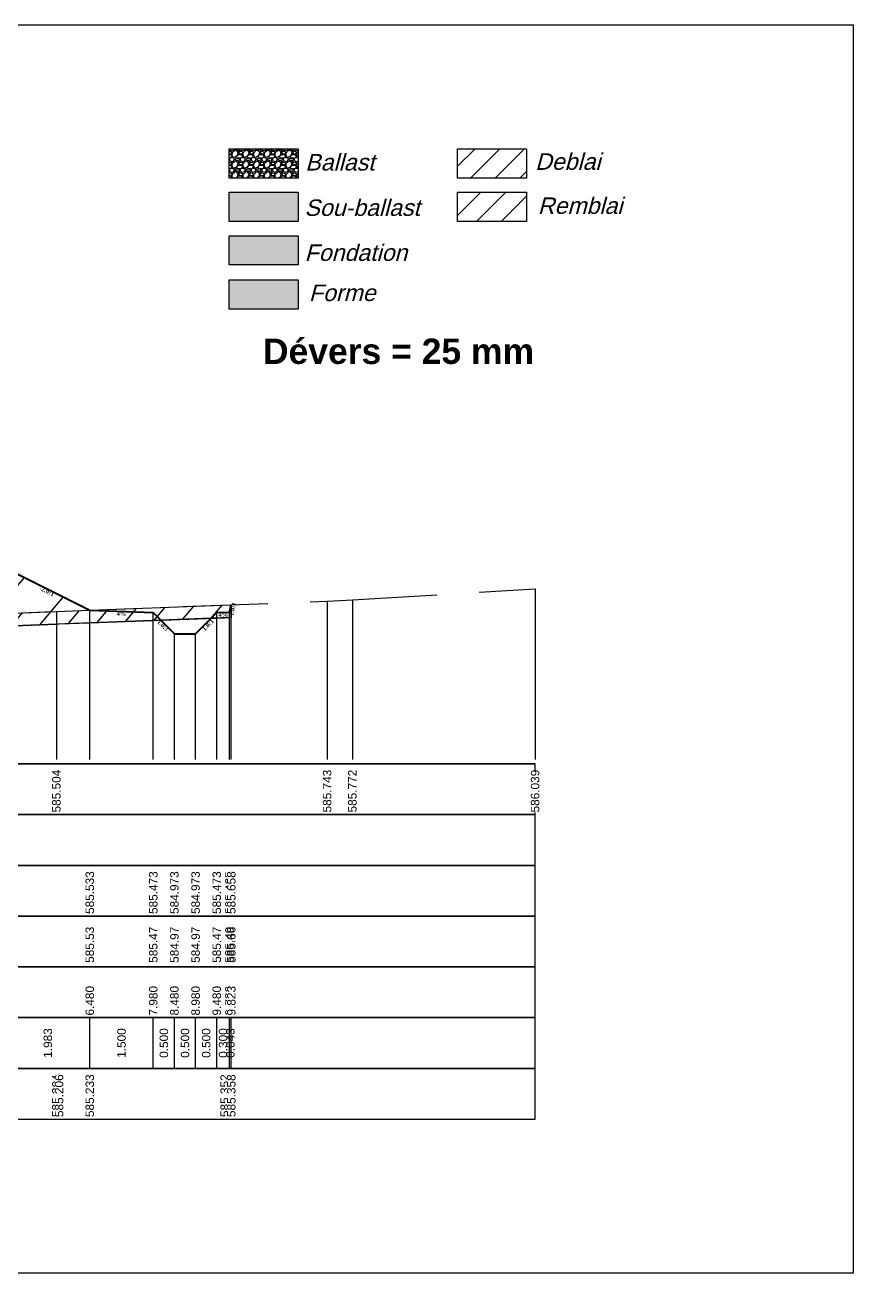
# Model space of a CAD drawing. Header units: millimetres. Extents: x 2762 to 3076, y 916 to 3305.
# Drawn here: x 2903.33 to 2922.89, y 1928.65 to 1958.15 of the extents above; entities that cross this region are included whole.
import ezdxf

# ---------------------------------------------------------------- set-up
doc = ezdxf.new("R2010")
doc.units = ezdxf.units.MM
doc.header["$LTSCALE"] = 2
doc.linetypes.add('CACHE', pattern=[9.525, 6.35, -3.175])
doc.linetypes.add('DASHED', pattern=[0.75, 0.5, -0.25])
for name, color, linetype in [('C-ANNO-TABL-TEXT', 150, 'Continuous'), ('C-ROAD-CORR', 5, 'Continuous'), ('C-ROAD-SCTN', 7, 'Continuous')]:
    doc.layers.add(name, color=color, linetype=linetype)
doc.styles.add('ARIAL', font='arial.ttf')
doc.styles.add('C3D_Etiquette', font='romans.shx')
doc.styles.add('C3D_Profil_Travers', font='romans.shx')
doc.styles.get("Standard").update_dxf_attribs({"font": 'arial.ttf'})

msp = doc.modelspace()

# ---------------------------------------------------------------- hatches: boundary and pattern name
h = msp.add_hatch(color=11)
h.dxf.hatch_style = 1
h.paths.add_polyline_path([(2909.781, 1954.193), (2908.155, 1954.193), (2908.155, 1953.501), (2909.781, 1953.501)])
h = msp.add_hatch(color=30)
h.dxf.hatch_style = 1
h.paths.add_polyline_path([(2909.781, 1953.166), (2908.155, 1953.166), (2908.155, 1952.474), (2909.781, 1952.474)])
h = msp.add_hatch(color=83)
h.dxf.hatch_style = 1
h.paths.add_polyline_path([(2909.781, 1952.12), (2908.155, 1952.12), (2908.155, 1951.428), (2909.781, 1951.428)])
at = {"linetype": 'Continuous', "lineweight": -3}
h = msp.add_hatch(dxfattribs=at)
h.set_pattern_fill('_U', color=3, angle=50, style=0, pattern_type=0)
h.set_pattern_definition([(50, (2907.7266, 1944.1244), (-0.766044, 0.642788), [])])
h.paths.add_polyline_path([(2907.727, 1944.124), (2907.859, 1944.257), (2908.159, 1944.269), (2908.202, 1944.442), (2908.202, 1944.142)])
h.paths.add_polyline_path([(2888.05, 1943.406), (2888.354, 1943.71), (2889.854, 1943.77), (2892.483, 1945.084), (2900.48, 1945.404), (2902.876, 1945.308), (2904.859, 1944.317), (2906.359, 1944.257), (2906.536, 1944.08), (2904.07, 1943.987), (2901.984, 1943.901), (2900.07, 1943.829), (2898.38, 1943.766), (2898.352, 1943.765), (2896.273, 1943.699)])
h.paths.add_polyline_path([(2886.404, 1943.347), (2886.404, 1943.647), (2886.554, 1943.722), (2886.854, 1943.71), (2887.189, 1943.375)])
h = msp.add_hatch(dxfattribs=at)
h.set_pattern_fill('_U', color=150, scale=0.5, angle=50, style=0, pattern_type=0)
h.set_pattern_definition([(50, (2907.7266, 1944.12437), (-0.383022, 0.321394), [])])
h.paths.add_polyline_path([(2907.727, 1944.124), (2907.859, 1944.257), (2908.159, 1944.269), (2908.202, 1944.442), (2908.202, 1944.142)])
h.paths.add_polyline_path([(2904.859, 1944.317), (2908.202, 1944.442), (2908.159, 1944.269), (2907.859, 1944.257), (2907.727, 1944.124), (2906.536, 1944.08), (2906.359, 1944.257)])
h.paths.add_polyline_path([(2888.05, 1943.406), (2888.354, 1943.71), (2889.854, 1943.77), (2896.273, 1943.999), (2898.352, 1944.065), (2898.38, 1944.066), (2900.07, 1944.129), (2901.984, 1944.201), (2904.07, 1944.287), (2904.859, 1944.317), (2906.359, 1944.257), (2906.536, 1944.08), (2904.07, 1943.987), (2901.984, 1943.901), (2900.07, 1943.829), (2898.38, 1943.766), (2898.352, 1943.765), (2896.273, 1943.699)])
h.paths.add_polyline_path([(2886.9, 1943.665), (2889.854, 1943.77), (2888.354, 1943.71), (2888.05, 1943.406), (2887.189, 1943.375)])
h.paths.add_polyline_path([(2886.404, 1943.347), (2886.404, 1943.647), (2886.9, 1943.665), (2887.189, 1943.375)])
h = msp.add_hatch(dxfattribs=at)
h.set_pattern_fill('_U', color=1, angle=50, style=0, pattern_type=0)
h.set_pattern_definition([(50, (2906.5364, 1944.0798), (-0.766044, 0.64279), [])])
h.paths.add_polyline_path([(2906.536, 1944.08), (2907.727, 1944.124), (2907.359, 1943.757), (2906.859, 1943.757)])
h.paths.add_polyline_path([(2887.189, 1943.375), (2888.05, 1943.406), (2887.854, 1943.21), (2887.354, 1943.21)])

# ---------------------------------------------------------------- linework, layer by layer
for p, q in [((2908.155, 1955.221), (2909.781, 1955.221)), ((2908.155, 1954.529), (2908.155, 1955.221)), ((2909.781, 1955.221), (2909.781, 1954.529)), ((2913.548, 1955.221), (2915.174, 1955.221)), ((2913.548, 1954.529), (2913.548, 1955.221)), ((2915.174, 1955.221), (2915.174, 1954.529)), ((2909.781, 1954.529), (2908.155, 1954.529)), ((2915.174, 1954.529), (2913.548, 1954.529)), ((2908.155, 1954.193), (2909.781, 1954.193)), ((2908.155, 1953.501), (2908.155, 1954.193)), ((2909.781, 1954.193), (2909.781, 1953.501)), ((2913.548, 1954.193), (2915.174, 1954.193)), ((2913.548, 1953.501), (2913.548, 1954.193)), ((2915.174, 1954.193), (2915.174, 1953.501)), ((2909.781, 1953.501), (2908.155, 1953.501)), ((2915.174, 1953.501), (2913.548, 1953.501)), ((2908.155, 1953.166), (2909.781, 1953.166)), ((2908.155, 1952.474), (2908.155, 1953.166)), ((2909.781, 1953.166), (2909.781, 1952.474)), ((2909.781, 1952.474), (2908.155, 1952.474)), ((2908.155, 1952.12), (2909.781, 1952.12)), ((2908.155, 1951.428), (2908.155, 1952.12)), ((2909.781, 1952.12), (2909.781, 1951.428)), ((2909.781, 1951.428), (2908.155, 1951.428))]:
    msp.add_line(p, q)
at = {"linetype": 'Continuous'}
for p, q in [((2908.158, 1955.174), (2908.155, 1955.175)), ((2908.155, 1955.172), (2908.158, 1955.174)), ((2908.195, 1955.146), (2908.155, 1955.152)), ((2908.155, 1955.106), (2908.205, 1955.1)), ((2908.155, 1955.086), (2908.181, 1955.086)), ((2908.207, 1955.021), (2908.155, 1954.994)), ((2908.159, 1954.971), (2908.174, 1954.936)), ((2908.16, 1954.971), (2908.176, 1955.007)), ((2908.161, 1955.221), (2908.174, 1955.19)), ((2908.173, 1955.19), (2908.216, 1955.177)), ((2908.176, 1955.007), (2908.217, 1955.02)), ((2908.18, 1955.088), (2908.214, 1955.065)), ((2908.218, 1955.13), (2908.197, 1955.148)), ((2908.204, 1955.091), (2908.217, 1955.113)), ((2908.214, 1955.063), (2908.204, 1955.027)), ((2908.216, 1955.177), (2908.26, 1955.19)), ((2908.216, 1955.018), (2908.257, 1955.003)), ((2908.219, 1955.131), (2908.217, 1955.078)), ((2908.217, 1955.113), (2908.217, 1955.129)), ((2908.217, 1955.078), (2908.237, 1955.03)), ((2908.284, 1955.177), (2908.225, 1955.124)), ((2908.237, 1955.027), (2908.29, 1955.025)), ((2908.256, 1955.005), (2908.271, 1954.972)), ((2908.26, 1955.19), (2908.271, 1955.221)), ((2908.26, 1954.936), (2908.273, 1954.971)), ((2908.337, 1955.177), (2908.276, 1955.182)), ((2908.317, 1954.941), (2908.289, 1954.971)), ((2908.29, 1955.027), (2908.346, 1955.071)), ((2908.29, 1954.971), (2908.298, 1954.992)), ((2908.317, 1955.195), (2908.293, 1955.221)), ((2908.346, 1954.991), (2908.298, 1954.986)), ((2908.36, 1955.201), (2908.302, 1955.196)), ((2908.324, 1955.035), (2908.369, 1955.085)), ((2908.343, 1955.005), (2908.325, 1955.036)), ((2908.364, 1955.133), (2908.336, 1955.178)), ((2908.405, 1955.001), (2908.341, 1955.006)), ((2908.346, 1955.07), (2908.366, 1955.134)), ((2908.397, 1954.984), (2908.346, 1954.997)), ((2908.363, 1955.177), (2908.373, 1955.152)), ((2908.382, 1955.185), (2908.364, 1955.178)), ((2908.369, 1955.086), (2908.435, 1955.086)), ((2908.374, 1955.151), (2908.412, 1955.174)), ((2908.399, 1955.154), (2908.374, 1955.129)), ((2908.374, 1955.129), (2908.394, 1955.098)), ((2908.394, 1955.221), (2908.376, 1955.2)), ((2908.399, 1954.972), (2908.376, 1954.946)), ((2908.412, 1955.174), (2908.381, 1955.185)), ((2908.395, 1955.108), (2908.459, 1955.1)), ((2908.399, 1954.971), (2908.397, 1954.984)), ((2908.449, 1955.146), (2908.399, 1955.153)), ((2908.461, 1955.021), (2908.408, 1954.993)), ((2908.413, 1954.971), (2908.428, 1954.936)), ((2908.414, 1954.971), (2908.43, 1955.007)), ((2908.415, 1955.221), (2908.428, 1955.19)), ((2908.427, 1955.19), (2908.47, 1955.177)), ((2908.43, 1955.007), (2908.471, 1955.02)), ((2908.434, 1955.088), (2908.468, 1955.065)), ((2908.472, 1955.13), (2908.451, 1955.148)), ((2908.458, 1955.091), (2908.471, 1955.113)), ((2908.468, 1955.063), (2908.458, 1955.027)), ((2908.47, 1955.177), (2908.514, 1955.19)), ((2908.47, 1955.018), (2908.511, 1955.003)), ((2908.473, 1955.131), (2908.471, 1955.078)), ((2908.471, 1955.113), (2908.471, 1955.129)), ((2908.471, 1955.078), (2908.491, 1955.03)), ((2908.538, 1955.177), (2908.479, 1955.124)), ((2908.491, 1955.027), (2908.544, 1955.025)), ((2908.51, 1955.005), (2908.525, 1954.972)), ((2908.514, 1955.19), (2908.525, 1955.221)), ((2908.514, 1954.936), (2908.527, 1954.971)), ((2908.591, 1955.177), (2908.53, 1955.182)), ((2908.571, 1954.941), (2908.543, 1954.971)), ((2908.544, 1955.027), (2908.6, 1955.071)), ((2908.544, 1954.971), (2908.552, 1954.992)), ((2908.571, 1955.195), (2908.547, 1955.221)), ((2908.6, 1954.991), (2908.552, 1954.986)), ((2908.614, 1955.201), (2908.556, 1955.196)), ((2908.578, 1955.035), (2908.623, 1955.085)), ((2908.597, 1955.005), (2908.579, 1955.036)), ((2908.618, 1955.133), (2908.59, 1955.178)), ((2908.659, 1955.001), (2908.595, 1955.006)), ((2908.6, 1955.07), (2908.62, 1955.134)), ((2908.651, 1954.984), (2908.6, 1954.997)), ((2908.617, 1955.177), (2908.627, 1955.152)), ((2908.636, 1955.185), (2908.618, 1955.178)), ((2908.623, 1955.086), (2908.689, 1955.086)), ((2908.628, 1955.151), (2908.666, 1955.174)), ((2908.653, 1955.154), (2908.628, 1955.129)), ((2908.628, 1955.129), (2908.648, 1955.098)), ((2908.648, 1955.221), (2908.63, 1955.2)), ((2908.653, 1954.972), (2908.63, 1954.946)), ((2908.666, 1955.174), (2908.635, 1955.185)), ((2908.649, 1955.108), (2908.713, 1955.1)), ((2908.653, 1954.971), (2908.651, 1954.984)), ((2908.703, 1955.146), (2908.653, 1955.153)), ((2908.715, 1955.021), (2908.662, 1954.993)), ((2908.667, 1954.971), (2908.682, 1954.936)), ((2908.668, 1954.971), (2908.684, 1955.007)), ((2908.669, 1955.221), (2908.682, 1955.19)), ((2908.681, 1955.19), (2908.724, 1955.177)), ((2908.684, 1955.007), (2908.725, 1955.02)), ((2908.688, 1955.088), (2908.722, 1955.065)), ((2908.726, 1955.13), (2908.705, 1955.148)), ((2908.712, 1955.091), (2908.725, 1955.113)), ((2908.722, 1955.063), (2908.712, 1955.027)), ((2908.724, 1955.177), (2908.768, 1955.19)), ((2908.724, 1955.018), (2908.765, 1955.003)), ((2908.727, 1955.131), (2908.725, 1955.078)), ((2908.725, 1955.113), (2908.725, 1955.129)), ((2908.725, 1955.078), (2908.745, 1955.03)), ((2908.792, 1955.177), (2908.733, 1955.124)), ((2908.745, 1955.027), (2908.798, 1955.025)), ((2908.764, 1955.005), (2908.779, 1954.972)), ((2908.768, 1955.19), (2908.779, 1955.221)), ((2908.768, 1954.936), (2908.781, 1954.971)), ((2908.845, 1955.177), (2908.784, 1955.182)), ((2908.825, 1954.941), (2908.797, 1954.971)), ((2908.798, 1955.027), (2908.854, 1955.071)), ((2908.798, 1954.971), (2908.806, 1954.992)), ((2908.825, 1955.195), (2908.801, 1955.221)), ((2908.854, 1954.991), (2908.806, 1954.986)), ((2908.868, 1955.201), (2908.81, 1955.196)), ((2908.832, 1955.035), (2908.877, 1955.085)), ((2908.851, 1955.005), (2908.833, 1955.036)), ((2908.872, 1955.133), (2908.844, 1955.178)), ((2908.913, 1955.001), (2908.849, 1955.006)), ((2908.854, 1955.07), (2908.874, 1955.134)), ((2908.905, 1954.984), (2908.854, 1954.997)), ((2908.871, 1955.177), (2908.881, 1955.152)), ((2908.89, 1955.185), (2908.872, 1955.178)), ((2908.877, 1955.086), (2908.943, 1955.086)), ((2908.882, 1955.151), (2908.92, 1955.174)), ((2908.907, 1955.154), (2908.882, 1955.129)), ((2908.882, 1955.129), (2908.902, 1955.098)), ((2908.902, 1955.221), (2908.884, 1955.2)), ((2908.907, 1954.972), (2908.884, 1954.946)), ((2908.92, 1955.174), (2908.889, 1955.185)), ((2908.903, 1955.108), (2908.967, 1955.1)), ((2908.907, 1954.971), (2908.905, 1954.984)), ((2908.957, 1955.146), (2908.907, 1955.153)), ((2908.969, 1955.021), (2908.916, 1954.993)), ((2908.921, 1954.971), (2908.936, 1954.936)), ((2908.922, 1954.971), (2908.938, 1955.007)), ((2908.923, 1955.221), (2908.936, 1955.19)), ((2908.935, 1955.19), (2908.978, 1955.177)), ((2908.938, 1955.007), (2908.979, 1955.02)), ((2908.942, 1955.088), (2908.976, 1955.065)), ((2908.98, 1955.13), (2908.959, 1955.148)), ((2908.966, 1955.091), (2908.979, 1955.113)), ((2908.976, 1955.063), (2908.966, 1955.027)), ((2908.978, 1955.177), (2909.022, 1955.19)), ((2908.978, 1955.018), (2909.019, 1955.003)), ((2908.981, 1955.131), (2908.979, 1955.078)), ((2908.979, 1955.113), (2908.979, 1955.129)), ((2908.979, 1955.078), (2908.999, 1955.03)), ((2909.046, 1955.177), (2908.987, 1955.124)), ((2908.999, 1955.027), (2909.052, 1955.025)), ((2909.018, 1955.005), (2909.033, 1954.972)), ((2909.022, 1955.19), (2909.033, 1955.221)), ((2909.022, 1954.936), (2909.035, 1954.971)), ((2909.099, 1955.177), (2909.038, 1955.182)), ((2909.079, 1954.941), (2909.051, 1954.971)), ((2909.052, 1955.027), (2909.108, 1955.071)), ((2909.052, 1954.971), (2909.06, 1954.992)), ((2909.079, 1955.195), (2909.055, 1955.221)), ((2909.108, 1954.991), (2909.06, 1954.986)), ((2909.122, 1955.201), (2909.064, 1955.196)), ((2909.086, 1955.035), (2909.131, 1955.085)), ((2909.105, 1955.005), (2909.087, 1955.036)), ((2909.126, 1955.133), (2909.098, 1955.178)), ((2909.167, 1955.001), (2909.103, 1955.006)), ((2909.108, 1955.07), (2909.128, 1955.134)), ((2909.159, 1954.984), (2909.108, 1954.997)), ((2909.125, 1955.177), (2909.135, 1955.152)), ((2909.144, 1955.185), (2909.126, 1955.178)), ((2909.131, 1955.086), (2909.197, 1955.086)), ((2909.136, 1955.151), (2909.174, 1955.174)), ((2909.161, 1955.154), (2909.136, 1955.129)), ((2909.136, 1955.129), (2909.156, 1955.098)), ((2909.156, 1955.221), (2909.138, 1955.2)), ((2909.161, 1954.972), (2909.138, 1954.946)), ((2909.174, 1955.174), (2909.143, 1955.185)), ((2909.157, 1955.108), (2909.221, 1955.1)), ((2909.161, 1954.971), (2909.159, 1954.984)), ((2909.211, 1955.146), (2909.161, 1955.153)), ((2909.223, 1955.021), (2909.17, 1954.993)), ((2909.175, 1954.971), (2909.19, 1954.936)), ((2909.176, 1954.971), (2909.192, 1955.007)), ((2909.177, 1955.221), (2909.19, 1955.19)), ((2909.189, 1955.19), (2909.232, 1955.177)), ((2909.192, 1955.007), (2909.233, 1955.02)), ((2909.196, 1955.088), (2909.23, 1955.065)), ((2909.234, 1955.13), (2909.213, 1955.148)), ((2909.22, 1955.091), (2909.233, 1955.113)), ((2909.23, 1955.063), (2909.22, 1955.027)), ((2909.232, 1955.177), (2909.276, 1955.19)), ((2909.232, 1955.018), (2909.273, 1955.003)), ((2909.235, 1955.131), (2909.233, 1955.078)), ((2909.233, 1955.113), (2909.233, 1955.129)), ((2909.233, 1955.078), (2909.253, 1955.03)), ((2909.3, 1955.177), (2909.241, 1955.124)), ((2909.253, 1955.027), (2909.306, 1955.025)), ((2909.272, 1955.005), (2909.287, 1954.972)), ((2909.276, 1955.19), (2909.287, 1955.221)), ((2909.276, 1954.936), (2909.289, 1954.971)), ((2909.353, 1955.177), (2909.292, 1955.182)), ((2909.333, 1954.941), (2909.305, 1954.971)), ((2909.306, 1955.027), (2909.362, 1955.071)), ((2909.306, 1954.971), (2909.314, 1954.992)), ((2909.333, 1955.195), (2909.309, 1955.221)), ((2909.362, 1954.991), (2909.314, 1954.986)), ((2909.376, 1955.201), (2909.318, 1955.196)), ((2909.34, 1955.035), (2909.385, 1955.085)), ((2909.359, 1955.005), (2909.341, 1955.036)), ((2909.38, 1955.133), (2909.352, 1955.178)), ((2909.421, 1955.001), (2909.357, 1955.006)), ((2909.362, 1955.07), (2909.382, 1955.134)), ((2909.413, 1954.984), (2909.362, 1954.997)), ((2909.379, 1955.177), (2909.389, 1955.152)), ((2909.398, 1955.185), (2909.38, 1955.178)), ((2909.385, 1955.086), (2909.451, 1955.086)), ((2909.39, 1955.151), (2909.428, 1955.174)), ((2909.415, 1955.154), (2909.39, 1955.129)), ((2909.39, 1955.129), (2909.41, 1955.098)), ((2909.41, 1955.221), (2909.392, 1955.2)), ((2909.415, 1954.972), (2909.392, 1954.946)), ((2909.428, 1955.174), (2909.397, 1955.185)), ((2909.411, 1955.108), (2909.475, 1955.1)), ((2909.415, 1954.971), (2909.413, 1954.984)), ((2909.465, 1955.146), (2909.415, 1955.153)), ((2909.477, 1955.021), (2909.424, 1954.993)), ((2909.429, 1954.971), (2909.444, 1954.936)), ((2909.43, 1954.971), (2909.446, 1955.007)), ((2909.431, 1955.221), (2909.444, 1955.19)), ((2909.443, 1955.19), (2909.486, 1955.177)), ((2909.446, 1955.007), (2909.487, 1955.02)), ((2909.45, 1955.088), (2909.484, 1955.065)), ((2909.488, 1955.13), (2909.467, 1955.148)), ((2909.474, 1955.091), (2909.487, 1955.113)), ((2909.484, 1955.063), (2909.474, 1955.027)), ((2909.486, 1955.177), (2909.53, 1955.19)), ((2909.486, 1955.018), (2909.527, 1955.003)), ((2909.489, 1955.131), (2909.487, 1955.078)), ((2909.487, 1955.113), (2909.487, 1955.129)), ((2909.487, 1955.078), (2909.507, 1955.03)), ((2909.554, 1955.177), (2909.495, 1955.124)), ((2909.507, 1955.027), (2909.56, 1955.025)), ((2909.526, 1955.005), (2909.541, 1954.972)), ((2909.53, 1955.19), (2909.541, 1955.221)), ((2909.53, 1954.936), (2909.543, 1954.971)), ((2909.607, 1955.177), (2909.546, 1955.182)), ((2909.587, 1954.941), (2909.559, 1954.971)), ((2909.56, 1955.027), (2909.616, 1955.071)), ((2909.56, 1954.971), (2909.568, 1954.992)), ((2909.587, 1955.195), (2909.563, 1955.221)), ((2909.616, 1954.991), (2909.568, 1954.986)), ((2909.63, 1955.201), (2909.572, 1955.196)), ((2909.594, 1955.035), (2909.639, 1955.085)), ((2909.613, 1955.005), (2909.595, 1955.036)), ((2909.634, 1955.133), (2909.606, 1955.178)), ((2909.675, 1955.001), (2909.611, 1955.006)), ((2909.616, 1955.07), (2909.636, 1955.134)), ((2909.667, 1954.984), (2909.616, 1954.997)), ((2909.633, 1955.177), (2909.643, 1955.152)), ((2909.652, 1955.185), (2909.634, 1955.178)), ((2909.639, 1955.086), (2909.705, 1955.086)), ((2909.644, 1955.151), (2909.682, 1955.174)), ((2909.669, 1955.154), (2909.644, 1955.129)), ((2909.644, 1955.129), (2909.664, 1955.098)), ((2909.664, 1955.221), (2909.646, 1955.2)), ((2909.669, 1954.972), (2909.646, 1954.946)), ((2909.682, 1955.174), (2909.651, 1955.185)), ((2909.665, 1955.108), (2909.729, 1955.1)), ((2909.669, 1954.971), (2909.667, 1954.984)), ((2909.719, 1955.146), (2909.669, 1955.153)), ((2909.731, 1955.021), (2909.678, 1954.993)), ((2909.683, 1954.971), (2909.698, 1954.936)), ((2909.684, 1954.971), (2909.7, 1955.007)), ((2909.685, 1955.221), (2909.698, 1955.19)), ((2909.697, 1955.19), (2909.74, 1955.177)), ((2909.7, 1955.007), (2909.741, 1955.02)), ((2909.704, 1955.088), (2909.738, 1955.065)), ((2909.742, 1955.13), (2909.721, 1955.148)), ((2909.728, 1955.091), (2909.741, 1955.113)), ((2909.738, 1955.063), (2909.728, 1955.027)), ((2909.74, 1955.177), (2909.781, 1955.189)), ((2909.74, 1955.018), (2909.781, 1955.003)), ((2909.743, 1955.131), (2909.741, 1955.078)), ((2909.741, 1955.113), (2909.741, 1955.129)), ((2909.741, 1955.078), (2909.761, 1955.03)), ((2909.781, 1955.153), (2909.749, 1955.124)), ((2909.761, 1955.027), (2909.781, 1955.026)), ((2909.78, 1955.005), (2909.781, 1955.002)), ((2908.158, 1954.92), (2908.155, 1954.921)), ((2908.155, 1954.918), (2908.158, 1954.92)), ((2908.195, 1954.892), (2908.155, 1954.898)), ((2908.155, 1954.852), (2908.205, 1954.846)), ((2908.155, 1954.832), (2908.181, 1954.832)), ((2908.207, 1954.767), (2908.155, 1954.74)), ((2908.159, 1954.717), (2908.174, 1954.682)), ((2908.16, 1954.717), (2908.176, 1954.753)), ((2908.173, 1954.936), (2908.216, 1954.923)), ((2908.173, 1954.682), (2908.216, 1954.669)), ((2908.176, 1954.753), (2908.217, 1954.766)), ((2908.18, 1954.834), (2908.214, 1954.811)), ((2908.218, 1954.876), (2908.197, 1954.894)), ((2908.204, 1954.837), (2908.217, 1954.859)), ((2908.214, 1954.809), (2908.204, 1954.773)), ((2908.216, 1954.923), (2908.26, 1954.936)), ((2908.216, 1954.764), (2908.257, 1954.749)), ((2908.216, 1954.669), (2908.26, 1954.682)), ((2908.219, 1954.877), (2908.217, 1954.824)), ((2908.217, 1954.859), (2908.217, 1954.875)), ((2908.217, 1954.824), (2908.237, 1954.776)), ((2908.284, 1954.923), (2908.225, 1954.87)), ((2908.237, 1954.773), (2908.29, 1954.771)), ((2908.256, 1954.751), (2908.271, 1954.718)), ((2908.26, 1954.682), (2908.273, 1954.717)), ((2908.337, 1954.923), (2908.276, 1954.928)), ((2908.337, 1954.669), (2908.276, 1954.674)), ((2908.317, 1954.687), (2908.289, 1954.717)), ((2908.29, 1954.773), (2908.346, 1954.817)), ((2908.29, 1954.717), (2908.298, 1954.738)), ((2908.346, 1954.737), (2908.298, 1954.732)), ((2908.36, 1954.947), (2908.302, 1954.942)), ((2908.36, 1954.693), (2908.302, 1954.688)), ((2908.324, 1954.781), (2908.369, 1954.831)), ((2908.343, 1954.751), (2908.325, 1954.782)), ((2908.364, 1954.879), (2908.336, 1954.924)), ((2908.364, 1954.625), (2908.336, 1954.67)), ((2908.405, 1954.747), (2908.341, 1954.752)), ((2908.346, 1954.816), (2908.366, 1954.88)), ((2908.397, 1954.73), (2908.346, 1954.743)), ((2908.363, 1954.923), (2908.373, 1954.898)), ((2908.382, 1954.931), (2908.364, 1954.924)), ((2908.382, 1954.677), (2908.364, 1954.67)), ((2908.369, 1954.832), (2908.435, 1954.832)), ((2908.374, 1954.897), (2908.412, 1954.92)), ((2908.399, 1954.9), (2908.374, 1954.875)), ((2908.374, 1954.875), (2908.394, 1954.844)), ((2908.399, 1954.718), (2908.376, 1954.692)), ((2908.412, 1954.92), (2908.381, 1954.931)), ((2908.412, 1954.666), (2908.381, 1954.677)), ((2908.395, 1954.854), (2908.459, 1954.846)), ((2908.399, 1954.717), (2908.397, 1954.73)), ((2908.449, 1954.892), (2908.399, 1954.899)), ((2908.461, 1954.767), (2908.408, 1954.739)), ((2908.413, 1954.717), (2908.428, 1954.682)), ((2908.414, 1954.717), (2908.43, 1954.753)), ((2908.427, 1954.936), (2908.47, 1954.923)), ((2908.427, 1954.682), (2908.47, 1954.669)), ((2908.43, 1954.753), (2908.471, 1954.766)), ((2908.434, 1954.834), (2908.468, 1954.811)), ((2908.472, 1954.876), (2908.451, 1954.894)), ((2908.458, 1954.837), (2908.471, 1954.859)), ((2908.468, 1954.809), (2908.458, 1954.773)), ((2908.47, 1954.923), (2908.514, 1954.936)), ((2908.47, 1954.764), (2908.511, 1954.749)), ((2908.47, 1954.669), (2908.514, 1954.682)), ((2908.473, 1954.877), (2908.471, 1954.824)), ((2908.471, 1954.859), (2908.471, 1954.875)), ((2908.471, 1954.824), (2908.491, 1954.776)), ((2908.538, 1954.923), (2908.479, 1954.87)), ((2908.491, 1954.773), (2908.544, 1954.771)), ((2908.51, 1954.751), (2908.525, 1954.718)), ((2908.514, 1954.682), (2908.527, 1954.717)), ((2908.591, 1954.923), (2908.53, 1954.928)), ((2908.591, 1954.669), (2908.53, 1954.674)), ((2908.571, 1954.687), (2908.543, 1954.717)), ((2908.544, 1954.773), (2908.6, 1954.817)), ((2908.544, 1954.717), (2908.552, 1954.738)), ((2908.6, 1954.737), (2908.552, 1954.732)), ((2908.614, 1954.947), (2908.556, 1954.942)), ((2908.614, 1954.693), (2908.556, 1954.688)), ((2908.578, 1954.781), (2908.623, 1954.831)), ((2908.597, 1954.751), (2908.579, 1954.782)), ((2908.618, 1954.879), (2908.59, 1954.924)), ((2908.618, 1954.625), (2908.59, 1954.67)), ((2908.659, 1954.747), (2908.595, 1954.752)), ((2908.6, 1954.816), (2908.62, 1954.88)), ((2908.651, 1954.73), (2908.6, 1954.743)), ((2908.617, 1954.923), (2908.627, 1954.898)), ((2908.636, 1954.931), (2908.618, 1954.924)), ((2908.636, 1954.677), (2908.618, 1954.67)), ((2908.623, 1954.832), (2908.689, 1954.832)), ((2908.628, 1954.897), (2908.666, 1954.92)), ((2908.653, 1954.9), (2908.628, 1954.875)), ((2908.628, 1954.875), (2908.648, 1954.844)), ((2908.653, 1954.718), (2908.63, 1954.692)), ((2908.666, 1954.92), (2908.635, 1954.931)), ((2908.666, 1954.666), (2908.635, 1954.677)), ((2908.649, 1954.854), (2908.713, 1954.846)), ((2908.653, 1954.717), (2908.651, 1954.73)), ((2908.703, 1954.892), (2908.653, 1954.899)), ((2908.715, 1954.767), (2908.662, 1954.739)), ((2908.667, 1954.717), (2908.682, 1954.682)), ((2908.668, 1954.717), (2908.684, 1954.753)), ((2908.681, 1954.936), (2908.724, 1954.923)), ((2908.681, 1954.682), (2908.724, 1954.669)), ((2908.684, 1954.753), (2908.725, 1954.766)), ((2908.688, 1954.834), (2908.722, 1954.811)), ((2908.726, 1954.876), (2908.705, 1954.894)), ((2908.712, 1954.837), (2908.725, 1954.859)), ((2908.722, 1954.809), (2908.712, 1954.773)), ((2908.724, 1954.923), (2908.768, 1954.936)), ((2908.724, 1954.764), (2908.765, 1954.749)), ((2908.724, 1954.669), (2908.768, 1954.682)), ((2908.727, 1954.877), (2908.725, 1954.824)), ((2908.725, 1954.859), (2908.725, 1954.875)), ((2908.725, 1954.824), (2908.745, 1954.776)), ((2908.792, 1954.923), (2908.733, 1954.87)), ((2908.745, 1954.773), (2908.798, 1954.771)), ((2908.764, 1954.751), (2908.779, 1954.718)), ((2908.768, 1954.682), (2908.781, 1954.717)), ((2908.845, 1954.923), (2908.784, 1954.928)), ((2908.845, 1954.669), (2908.784, 1954.674)), ((2908.825, 1954.687), (2908.797, 1954.717)), ((2908.798, 1954.773), (2908.854, 1954.817)), ((2908.798, 1954.717), (2908.806, 1954.738)), ((2908.854, 1954.737), (2908.806, 1954.732)), ((2908.868, 1954.947), (2908.81, 1954.942)), ((2908.868, 1954.693), (2908.81, 1954.688)), ((2908.832, 1954.781), (2908.877, 1954.831)), ((2908.851, 1954.751), (2908.833, 1954.782)), ((2908.872, 1954.879), (2908.844, 1954.924)), ((2908.872, 1954.625), (2908.844, 1954.67)), ((2908.913, 1954.747), (2908.849, 1954.752)), ((2908.854, 1954.816), (2908.874, 1954.88)), ((2908.905, 1954.73), (2908.854, 1954.743)), ((2908.871, 1954.923), (2908.881, 1954.898)), ((2908.89, 1954.931), (2908.872, 1954.924)), ((2908.89, 1954.677), (2908.872, 1954.67)), ((2908.877, 1954.832), (2908.943, 1954.832)), ((2908.882, 1954.897), (2908.92, 1954.92)), ((2908.907, 1954.9), (2908.882, 1954.875)), ((2908.882, 1954.875), (2908.902, 1954.844)), ((2908.907, 1954.718), (2908.884, 1954.692)), ((2908.92, 1954.92), (2908.889, 1954.931)), ((2908.92, 1954.666), (2908.889, 1954.677)), ((2908.903, 1954.854), (2908.967, 1954.846)), ((2908.907, 1954.717), (2908.905, 1954.73)), ((2908.957, 1954.892), (2908.907, 1954.899)), ((2908.969, 1954.767), (2908.916, 1954.739)), ((2908.921, 1954.717), (2908.936, 1954.682)), ((2908.922, 1954.717), (2908.938, 1954.753)), ((2908.935, 1954.936), (2908.978, 1954.923)), ((2908.935, 1954.682), (2908.978, 1954.669)), ((2908.938, 1954.753), (2908.979, 1954.766)), ((2908.942, 1954.834), (2908.976, 1954.811)), ((2908.98, 1954.876), (2908.959, 1954.894)), ((2908.966, 1954.837), (2908.979, 1954.859)), ((2908.976, 1954.809), (2908.966, 1954.773)), ((2908.978, 1954.923), (2909.022, 1954.936)), ((2908.978, 1954.764), (2909.019, 1954.749)), ((2908.978, 1954.669), (2909.022, 1954.682)), ((2908.981, 1954.877), (2908.979, 1954.824)), ((2908.979, 1954.859), (2908.979, 1954.875)), ((2908.979, 1954.824), (2908.999, 1954.776)), ((2909.046, 1954.923), (2908.987, 1954.87)), ((2908.999, 1954.773), (2909.052, 1954.771)), ((2909.018, 1954.751), (2909.033, 1954.718)), ((2909.022, 1954.682), (2909.035, 1954.717)), ((2909.099, 1954.923), (2909.038, 1954.928)), ((2909.099, 1954.669), (2909.038, 1954.674)), ((2909.079, 1954.687), (2909.051, 1954.717)), ((2909.052, 1954.773), (2909.108, 1954.817)), ((2909.052, 1954.717), (2909.06, 1954.738)), ((2909.108, 1954.737), (2909.06, 1954.732)), ((2909.122, 1954.947), (2909.064, 1954.942)), ((2909.122, 1954.693), (2909.064, 1954.688)), ((2909.086, 1954.781), (2909.131, 1954.831)), ((2909.105, 1954.751), (2909.087, 1954.782)), ((2909.126, 1954.879), (2909.098, 1954.924)), ((2909.126, 1954.625), (2909.098, 1954.67)), ((2909.167, 1954.747), (2909.103, 1954.752)), ((2909.108, 1954.816), (2909.128, 1954.88)), ((2909.159, 1954.73), (2909.108, 1954.743)), ((2909.125, 1954.923), (2909.135, 1954.898)), ((2909.144, 1954.931), (2909.126, 1954.924)), ((2909.144, 1954.677), (2909.126, 1954.67)), ((2909.131, 1954.832), (2909.197, 1954.832)), ((2909.136, 1954.897), (2909.174, 1954.92)), ((2909.161, 1954.9), (2909.136, 1954.875)), ((2909.136, 1954.875), (2909.156, 1954.844)), ((2909.161, 1954.718), (2909.138, 1954.692)), ((2909.174, 1954.92), (2909.143, 1954.931)), ((2909.174, 1954.666), (2909.143, 1954.677)), ((2909.157, 1954.854), (2909.221, 1954.846)), ((2909.161, 1954.717), (2909.159, 1954.73)), ((2909.211, 1954.892), (2909.161, 1954.899)), ((2909.223, 1954.767), (2909.17, 1954.739)), ((2909.175, 1954.717), (2909.19, 1954.682)), ((2909.176, 1954.717), (2909.192, 1954.753)), ((2909.189, 1954.936), (2909.232, 1954.923)), ((2909.189, 1954.682), (2909.232, 1954.669)), ((2909.192, 1954.753), (2909.233, 1954.766)), ((2909.196, 1954.834), (2909.23, 1954.811)), ((2909.234, 1954.876), (2909.213, 1954.894)), ((2909.22, 1954.837), (2909.233, 1954.859)), ((2909.23, 1954.809), (2909.22, 1954.773)), ((2909.232, 1954.923), (2909.276, 1954.936)), ((2909.232, 1954.764), (2909.273, 1954.749)), ((2909.232, 1954.669), (2909.276, 1954.682)), ((2909.235, 1954.877), (2909.233, 1954.824)), ((2909.233, 1954.859), (2909.233, 1954.875)), ((2909.233, 1954.824), (2909.253, 1954.776)), ((2909.3, 1954.923), (2909.241, 1954.87)), ((2909.253, 1954.773), (2909.306, 1954.771)), ((2909.272, 1954.751), (2909.287, 1954.718)), ((2909.276, 1954.682), (2909.289, 1954.717)), ((2909.353, 1954.923), (2909.292, 1954.928)), ((2909.353, 1954.669), (2909.292, 1954.674)), ((2909.333, 1954.687), (2909.305, 1954.717)), ((2909.306, 1954.773), (2909.362, 1954.817)), ((2909.306, 1954.717), (2909.314, 1954.738)), ((2909.362, 1954.737), (2909.314, 1954.732)), ((2909.376, 1954.947), (2909.318, 1954.942)), ((2909.376, 1954.693), (2909.318, 1954.688)), ((2909.34, 1954.781), (2909.385, 1954.831)), ((2909.359, 1954.751), (2909.341, 1954.782)), ((2909.38, 1954.879), (2909.352, 1954.924)), ((2909.38, 1954.625), (2909.352, 1954.67)), ((2909.421, 1954.747), (2909.357, 1954.752)), ((2909.362, 1954.816), (2909.382, 1954.88)), ((2909.413, 1954.73), (2909.362, 1954.743)), ((2909.379, 1954.923), (2909.389, 1954.898)), ((2909.398, 1954.931), (2909.38, 1954.924)), ((2909.398, 1954.677), (2909.38, 1954.67)), ((2909.385, 1954.832), (2909.451, 1954.832)), ((2909.39, 1954.897), (2909.428, 1954.92)), ((2909.415, 1954.9), (2909.39, 1954.875)), ((2909.39, 1954.875), (2909.41, 1954.844)), ((2909.415, 1954.718), (2909.392, 1954.692)), ((2909.428, 1954.92), (2909.397, 1954.931)), ((2909.428, 1954.666), (2909.397, 1954.677)), ((2909.411, 1954.854), (2909.475, 1954.846)), ((2909.415, 1954.717), (2909.413, 1954.73)), ((2909.465, 1954.892), (2909.415, 1954.899)), ((2909.477, 1954.767), (2909.424, 1954.739)), ((2909.429, 1954.717), (2909.444, 1954.682)), ((2909.43, 1954.717), (2909.446, 1954.753)), ((2909.443, 1954.936), (2909.486, 1954.923)), ((2909.443, 1954.682), (2909.486, 1954.669)), ((2909.446, 1954.753), (2909.487, 1954.766)), ((2909.45, 1954.834), (2909.484, 1954.811)), ((2909.488, 1954.876), (2909.467, 1954.894)), ((2909.474, 1954.837), (2909.487, 1954.859)), ((2909.484, 1954.809), (2909.474, 1954.773)), ((2909.486, 1954.923), (2909.53, 1954.936)), ((2909.486, 1954.764), (2909.527, 1954.749)), ((2909.486, 1954.669), (2909.53, 1954.682)), ((2909.489, 1954.877), (2909.487, 1954.824)), ((2909.487, 1954.859), (2909.487, 1954.875)), ((2909.487, 1954.824), (2909.507, 1954.776)), ((2909.554, 1954.923), (2909.495, 1954.87)), ((2909.507, 1954.773), (2909.56, 1954.771)), ((2909.526, 1954.751), (2909.541, 1954.718)), ((2909.53, 1954.682), (2909.543, 1954.717)), ((2909.607, 1954.923), (2909.546, 1954.928)), ((2909.607, 1954.669), (2909.546, 1954.674)), ((2909.587, 1954.687), (2909.559, 1954.717)), ((2909.56, 1954.773), (2909.616, 1954.817)), ((2909.56, 1954.717), (2909.568, 1954.738)), ((2909.616, 1954.737), (2909.568, 1954.732)), ((2909.63, 1954.947), (2909.572, 1954.942)), ((2909.63, 1954.693), (2909.572, 1954.688)), ((2909.594, 1954.781), (2909.639, 1954.831)), ((2909.613, 1954.751), (2909.595, 1954.782)), ((2909.634, 1954.879), (2909.606, 1954.924)), ((2909.634, 1954.625), (2909.606, 1954.67)), ((2909.675, 1954.747), (2909.611, 1954.752)), ((2909.616, 1954.816), (2909.636, 1954.88)), ((2909.667, 1954.73), (2909.616, 1954.743)), ((2909.633, 1954.923), (2909.643, 1954.898)), ((2909.652, 1954.931), (2909.634, 1954.924)), ((2909.652, 1954.677), (2909.634, 1954.67)), ((2909.639, 1954.832), (2909.705, 1954.832)), ((2909.644, 1954.897), (2909.682, 1954.92)), ((2909.669, 1954.9), (2909.644, 1954.875)), ((2909.644, 1954.875), (2909.664, 1954.844)), ((2909.669, 1954.718), (2909.646, 1954.692)), ((2909.682, 1954.92), (2909.651, 1954.931)), ((2909.682, 1954.666), (2909.651, 1954.677)), ((2909.665, 1954.854), (2909.729, 1954.846)), ((2909.669, 1954.717), (2909.667, 1954.73)), ((2909.719, 1954.892), (2909.669, 1954.899)), ((2909.731, 1954.767), (2909.678, 1954.739)), ((2909.683, 1954.717), (2909.698, 1954.682)), ((2909.684, 1954.717), (2909.7, 1954.753)), ((2909.697, 1954.936), (2909.74, 1954.923)), ((2909.697, 1954.682), (2909.74, 1954.669)), ((2909.7, 1954.753), (2909.741, 1954.766)), ((2909.704, 1954.834), (2909.738, 1954.811)), ((2909.742, 1954.876), (2909.721, 1954.894)), ((2909.728, 1954.837), (2909.741, 1954.859)), ((2909.738, 1954.809), (2909.728, 1954.773)), ((2909.74, 1954.923), (2909.781, 1954.935)), ((2909.74, 1954.764), (2909.781, 1954.749)), ((2909.74, 1954.669), (2909.781, 1954.681)), ((2909.743, 1954.877), (2909.741, 1954.824)), ((2909.741, 1954.859), (2909.741, 1954.875)), ((2909.741, 1954.824), (2909.761, 1954.776)), ((2909.781, 1954.899), (2909.749, 1954.87)), ((2909.761, 1954.773), (2909.781, 1954.772)), ((2909.78, 1954.751), (2909.781, 1954.748)), ((2908.158, 1954.666), (2908.155, 1954.667)), ((2908.155, 1954.664), (2908.158, 1954.666)), ((2908.195, 1954.638), (2908.155, 1954.644)), ((2908.155, 1954.598), (2908.205, 1954.592)), ((2908.155, 1954.578), (2908.181, 1954.578)), ((2908.18, 1954.58), (2908.214, 1954.557)), ((2908.218, 1954.622), (2908.197, 1954.64)), ((2908.204, 1954.583), (2908.217, 1954.605)), ((2908.214, 1954.555), (2908.206, 1954.529)), ((2908.219, 1954.623), (2908.217, 1954.57)), ((2908.217, 1954.605), (2908.217, 1954.621)), ((2908.217, 1954.57), (2908.235, 1954.529)), ((2908.284, 1954.669), (2908.225, 1954.616)), ((2908.302, 1954.529), (2908.346, 1954.563)), ((2908.325, 1954.529), (2908.369, 1954.577)), ((2908.346, 1954.562), (2908.366, 1954.626)), ((2908.363, 1954.669), (2908.373, 1954.644)), ((2908.369, 1954.578), (2908.435, 1954.578)), ((2908.374, 1954.643), (2908.412, 1954.666)), ((2908.399, 1954.646), (2908.374, 1954.621)), ((2908.374, 1954.621), (2908.394, 1954.59)), ((2908.395, 1954.6), (2908.459, 1954.592)), ((2908.449, 1954.638), (2908.399, 1954.645)), ((2908.434, 1954.58), (2908.468, 1954.557)), ((2908.472, 1954.622), (2908.451, 1954.64)), ((2908.458, 1954.583), (2908.471, 1954.605)), ((2908.468, 1954.555), (2908.46, 1954.529)), ((2908.473, 1954.623), (2908.471, 1954.57)), ((2908.471, 1954.605), (2908.471, 1954.621)), ((2908.471, 1954.57), (2908.489, 1954.529)), ((2908.538, 1954.669), (2908.479, 1954.616)), ((2908.556, 1954.529), (2908.6, 1954.563)), ((2908.579, 1954.529), (2908.623, 1954.577)), ((2908.6, 1954.562), (2908.62, 1954.626)), ((2908.617, 1954.669), (2908.627, 1954.644)), ((2908.623, 1954.578), (2908.689, 1954.578)), ((2908.628, 1954.643), (2908.666, 1954.666)), ((2908.653, 1954.646), (2908.628, 1954.621)), ((2908.628, 1954.621), (2908.648, 1954.59)), ((2908.649, 1954.6), (2908.713, 1954.592)), ((2908.703, 1954.638), (2908.653, 1954.645)), ((2908.688, 1954.58), (2908.722, 1954.557)), ((2908.726, 1954.622), (2908.705, 1954.64)), ((2908.712, 1954.583), (2908.725, 1954.605)), ((2908.722, 1954.555), (2908.714, 1954.529)), ((2908.727, 1954.623), (2908.725, 1954.57)), ((2908.725, 1954.605), (2908.725, 1954.621)), ((2908.725, 1954.57), (2908.743, 1954.529)), ((2908.792, 1954.669), (2908.733, 1954.616)), ((2908.81, 1954.529), (2908.854, 1954.563)), ((2908.833, 1954.529), (2908.877, 1954.577)), ((2908.854, 1954.562), (2908.874, 1954.626)), ((2908.871, 1954.669), (2908.881, 1954.644)), ((2908.877, 1954.578), (2908.943, 1954.578)), ((2908.882, 1954.643), (2908.92, 1954.666)), ((2908.907, 1954.646), (2908.882, 1954.621)), ((2908.882, 1954.621), (2908.902, 1954.59)), ((2908.903, 1954.6), (2908.967, 1954.592)), ((2908.957, 1954.638), (2908.907, 1954.645)), ((2908.942, 1954.58), (2908.976, 1954.557)), ((2908.98, 1954.622), (2908.959, 1954.64)), ((2908.966, 1954.583), (2908.979, 1954.605)), ((2908.976, 1954.555), (2908.968, 1954.529)), ((2908.981, 1954.623), (2908.979, 1954.57)), ((2908.979, 1954.605), (2908.979, 1954.621)), ((2908.979, 1954.57), (2908.997, 1954.529)), ((2909.046, 1954.669), (2908.987, 1954.616)), ((2909.064, 1954.529), (2909.108, 1954.563)), ((2909.087, 1954.529), (2909.131, 1954.577)), ((2909.108, 1954.562), (2909.128, 1954.626)), ((2909.125, 1954.669), (2909.135, 1954.644)), ((2909.131, 1954.578), (2909.197, 1954.578)), ((2909.136, 1954.643), (2909.174, 1954.666)), ((2909.161, 1954.646), (2909.136, 1954.621)), ((2909.136, 1954.621), (2909.156, 1954.59)), ((2909.157, 1954.6), (2909.221, 1954.592)), ((2909.211, 1954.638), (2909.161, 1954.645)), ((2909.196, 1954.58), (2909.23, 1954.557)), ((2909.234, 1954.622), (2909.213, 1954.64)), ((2909.22, 1954.583), (2909.233, 1954.605)), ((2909.23, 1954.555), (2909.222, 1954.529)), ((2909.235, 1954.623), (2909.233, 1954.57)), ((2909.233, 1954.605), (2909.233, 1954.621)), ((2909.233, 1954.57), (2909.251, 1954.529)), ((2909.3, 1954.669), (2909.241, 1954.616)), ((2909.318, 1954.529), (2909.362, 1954.563)), ((2909.341, 1954.529), (2909.385, 1954.577)), ((2909.362, 1954.562), (2909.382, 1954.626)), ((2909.379, 1954.669), (2909.389, 1954.644)), ((2909.385, 1954.578), (2909.451, 1954.578)), ((2909.39, 1954.643), (2909.428, 1954.666)), ((2909.415, 1954.646), (2909.39, 1954.621)), ((2909.39, 1954.621), (2909.41, 1954.59)), ((2909.411, 1954.6), (2909.475, 1954.592)), ((2909.465, 1954.638), (2909.415, 1954.645)), ((2909.45, 1954.58), (2909.484, 1954.557)), ((2909.488, 1954.622), (2909.467, 1954.64)), ((2909.474, 1954.583), (2909.487, 1954.605)), ((2909.484, 1954.555), (2909.476, 1954.529)), ((2909.489, 1954.623), (2909.487, 1954.57)), ((2909.487, 1954.605), (2909.487, 1954.621)), ((2909.487, 1954.57), (2909.505, 1954.529)), ((2909.554, 1954.669), (2909.495, 1954.616)), ((2909.572, 1954.529), (2909.616, 1954.563)), ((2909.595, 1954.529), (2909.639, 1954.577)), ((2909.616, 1954.562), (2909.636, 1954.626)), ((2909.633, 1954.669), (2909.643, 1954.644)), ((2909.639, 1954.578), (2909.705, 1954.578)), ((2909.644, 1954.643), (2909.682, 1954.666)), ((2909.669, 1954.646), (2909.644, 1954.621)), ((2909.644, 1954.621), (2909.664, 1954.59)), ((2909.665, 1954.6), (2909.729, 1954.592)), ((2909.719, 1954.638), (2909.669, 1954.645)), ((2909.704, 1954.58), (2909.738, 1954.557)), ((2909.742, 1954.622), (2909.721, 1954.64)), ((2909.728, 1954.583), (2909.741, 1954.605)), ((2909.738, 1954.555), (2909.73, 1954.529)), ((2909.743, 1954.623), (2909.741, 1954.57)), ((2909.741, 1954.605), (2909.741, 1954.621)), ((2909.741, 1954.57), (2909.759, 1954.529)), ((2909.781, 1954.645), (2909.749, 1954.616))]:
    msp.add_line(p, q, dxfattribs=at)
at = {"color": 1, "linetype": 'Continuous'}
for p, q in [((2913.548, 1954.808), (2913.96, 1955.221)), ((2913.852, 1954.529), (2914.544, 1955.221)), ((2914.436, 1954.529), (2915.127, 1955.221)), ((2915.019, 1954.529), (2915.174, 1954.684))]:
    msp.add_line(p, q, dxfattribs=at)
at = {"color": 3, "linetype": 'Continuous'}
for p, q in [((2913.548, 1953.641), (2914.1, 1954.193)), ((2913.992, 1953.501), (2914.684, 1954.193)), ((2914.576, 1953.501), (2915.174, 1954.1)), ((2915.159, 1953.501), (2915.174, 1953.516))]:
    msp.add_line(p, q, dxfattribs=at)
at = {"color": 253, "linetype": 'Continuous', "lineweight": -3}
for p, q in [((2902.876, 1945.308), (2904.859, 1944.317)), ((2904.859, 1944.317), (2908.202, 1944.442)), ((2908.159, 1944.269), (2908.202, 1944.442)), ((2908.202, 1944.442), (2908.159, 1944.269)), ((2908.159, 1944.269), (2908.202, 1944.442)), ((2908.202, 1944.442), (2908.202, 1944.142)), ((2908.202, 1944.442), (2908.202, 1944.142)), ((2901.984, 1944.201), (2904.07, 1944.287)), ((2904.07, 1944.287), (2904.859, 1944.317)), ((2906.536, 1944.08), (2904.07, 1943.987)), ((2906.536, 1944.08), (2904.07, 1943.987)), ((2906.359, 1944.257), (2904.859, 1944.317)), ((2904.859, 1944.317), (2906.359, 1944.257)), ((2904.859, 1944.317), (2906.359, 1944.257)), ((2906.536, 1944.08), (2906.359, 1944.257)), ((2906.359, 1944.257), (2906.536, 1944.08)), ((2906.359, 1944.257), (2906.536, 1944.08)), ((2907.727, 1944.124), (2906.536, 1944.08)), ((2906.536, 1944.08), (2907.727, 1944.124)), ((2906.859, 1943.757), (2906.536, 1944.08)), ((2907.727, 1944.124), (2907.359, 1943.757)), ((2907.727, 1944.124), (2907.859, 1944.257)), ((2907.859, 1944.257), (2907.727, 1944.124)), ((2907.727, 1944.124), (2907.859, 1944.257)), ((2908.202, 1944.142), (2907.727, 1944.124)), ((2908.202, 1944.142), (2907.727, 1944.124)), ((2907.859, 1944.257), (2908.159, 1944.269)), ((2908.159, 1944.269), (2907.859, 1944.257)), ((2907.859, 1944.257), (2908.159, 1944.269)), ((2904.07, 1943.987), (2901.984, 1943.901)), ((2904.07, 1943.987), (2901.984, 1943.901)), ((2907.359, 1943.757), (2906.859, 1943.757))]:
    msp.add_line(p, q, dxfattribs=at)
at = {"color": 105, "linetype": 'DASHED', "lineweight": -3, "ltscale": 2}
for p, q in [((2911.063, 1944.556), (2915.38, 1944.823)), ((2904.07, 1944.287), (2910.467, 1944.527)), ((2910.467, 1944.527), (2911.063, 1944.556)), ((2901.984, 1944.201), (2904.07, 1944.287))]:
    msp.add_line(p, q, dxfattribs=at)
at = {"color": 98, "linetype": 'CACHE', "lineweight": -3}
for p, q in [((2915.38, 1944.823), (2915.38, 1940.784)), ((2910.467, 1944.527), (2910.467, 1940.784)), ((2911.063, 1944.556), (2911.063, 1940.784)), ((2904.07, 1944.287), (2904.07, 1940.784))]:
    msp.add_line(p, q, dxfattribs=at)
at = {"color": 8, "linetype": 'CACHE', "lineweight": -3}
for p, q in [((2908.202, 1940.784), (2908.202, 1944.442)), ((2904.859, 1940.784), (2904.859, 1944.317)), ((2906.359, 1940.784), (2906.359, 1944.257)), ((2907.859, 1940.784), (2907.859, 1944.257)), ((2908.159, 1940.784), (2908.159, 1944.269)), ((2906.859, 1940.784), (2906.859, 1943.757)), ((2907.359, 1940.784), (2907.359, 1943.757))]:
    msp.add_line(p, q, dxfattribs=at)
at = {"color": 6, "linetype": 'Continuous', "lineweight": -3}
for p, q in [((2904.859, 1944.017), (2908.046, 1944.136)), ((2908.046, 1944.136), (2908.202, 1944.142)), ((2901.984, 1943.901), (2904.07, 1943.987)), ((2904.07, 1943.987), (2904.134, 1943.99)), ((2904.134, 1943.99), (2904.859, 1944.017))]:
    msp.add_line(p, q, dxfattribs=at)
at = {"color": 7, "linetype": 'Continuous', "lineweight": -3}
for p, q in [((2881.379, 1940.684), (2915.381, 1940.684)), ((2904.859, 1933.484), (2904.859, 1934.684)), ((2904.859, 1933.484), (2904.859, 1934.684)), ((2906.359, 1933.484), (2906.359, 1934.684)), ((2906.359, 1933.484), (2906.359, 1934.684)), ((2906.859, 1933.484), (2906.859, 1934.684)), ((2906.859, 1933.484), (2906.859, 1934.684)), ((2907.359, 1933.484), (2907.359, 1934.684)), ((2907.359, 1933.484), (2907.359, 1934.684)), ((2907.859, 1933.484), (2907.859, 1934.684)), ((2907.859, 1933.484), (2907.859, 1934.684)), ((2908.159, 1933.484), (2908.159, 1934.684)), ((2908.159, 1933.484), (2908.159, 1934.684)), ((2908.202, 1933.484), (2908.202, 1934.684))]:
    msp.add_line(p, q, dxfattribs=at)
for points in [[(2881.379, 1939.484), (2915.381, 1939.484), (2915.381, 1940.684), (2881.379, 1940.684)], [(2881.379, 1938.284), (2915.381, 1938.284), (2915.381, 1939.484), (2881.379, 1939.484)], [(2881.379, 1937.084), (2915.381, 1937.084), (2915.381, 1938.284), (2881.379, 1938.284)], [(2881.379, 1935.884), (2915.381, 1935.884), (2915.381, 1937.084), (2881.379, 1937.084)], [(2881.379, 1934.684), (2915.381, 1934.684), (2915.381, 1935.884), (2881.379, 1935.884)], [(2881.379, 1933.484), (2915.381, 1933.484), (2915.381, 1934.684), (2881.379, 1934.684)], [(2881.379, 1932.284), (2915.381, 1932.284), (2915.381, 1933.484), (2881.379, 1933.484)]]:
    msp.add_3dface(points, dxfattribs=at)
at = {"layer": 'C-ROAD-CORR', "color": 1, "linetype": 'Continuous', "lineweight": 40}
for p, q in [((2902.876, 1945.308), (2904.859, 1944.317)), ((2908.159, 1944.269), (2908.202, 1944.442)), ((2904.859, 1944.317), (2906.359, 1944.257)), ((2906.359, 1944.257), (2906.859, 1943.757)), ((2907.359, 1943.757), (2907.859, 1944.257)), ((2907.859, 1944.257), (2908.159, 1944.269)), ((2906.859, 1943.757), (2907.359, 1943.757))]:
    msp.add_line(p, q, dxfattribs=at)
at = {"layer": 'C-ROAD-CORR', "color": 1, "linetype": 'Continuous', "lineweight": -3}
for p, q in [((2906.359, 1944.257), (2906.859, 1943.757)), ((2907.359, 1943.757), (2907.859, 1944.257))]:
    msp.add_line(p, q, dxfattribs=at)
at = {"layer": 'C-ROAD-SCTN', "color": 154, "linetype": 'Continuous', "lineweight": -3}
for p, q in [((2902.876, 1945.308), (2904.859, 1944.317)), ((2908.159, 1944.269), (2908.202, 1944.442)), ((2904.859, 1944.317), (2906.359, 1944.257)), ((2906.359, 1944.257), (2906.859, 1943.757)), ((2907.359, 1943.757), (2907.859, 1944.257)), ((2907.859, 1944.257), (2908.159, 1944.269)), ((2906.859, 1943.757), (2907.359, 1943.757))]:
    msp.add_line(p, q, dxfattribs=at)
at = {"layer": 'C-ROAD-SCTN', "color": 1, "linetype": 'Continuous', "lineweight": -3}
for p, q in [((2902.876, 1945.308), (2904.859, 1944.317)), ((2908.159, 1944.269), (2908.202, 1944.442)), ((2904.859, 1944.317), (2906.359, 1944.257)), ((2906.359, 1944.257), (2906.859, 1943.757)), ((2907.359, 1943.757), (2907.859, 1944.257)), ((2907.859, 1944.257), (2908.159, 1944.269)), ((2906.859, 1943.757), (2907.359, 1943.757))]:
    msp.add_line(p, q, dxfattribs=at)

# ---------------------------------------------------------------- texts
at = {"insert": (2908.949, 1950.735), "char_height": 0.6, "attachment_point": 1}
msp.add_mtext_dynamic_manual_height_columns('{\\fArial|b1|i0|c0|p34;Dévers = 25 mm}', width=8.82587, gutter_width=1.25, heights=[0], dxfattribs=at)
at = {"color": 7, "linetype": 'Continuous', "lineweight": -3, "char_height": 0.1, "attachment_point": 2, "style": 'C3D_Etiquette'}
for s, insert, width, rotation in [('{\\fTimes New Roman|b1|i0|c0|p18;-2.0:1}', (2903.866, 1944.809), 0.34598, 333.4349), ('{\\fTimes New Roman|b1|i0|c0|p18;1.0:1}', (2908.185, 1944.355), 0.29446, 75.9638), ('{\\fTimes New Roman|b1|i0|c0|p18;4%}', (2905.609, 1944.283), 0.42071, 357.7094), ('{\\fTimes New Roman|b1|i0|c0|p18;-1.0:1}', (2906.606, 1944.004), 0.34598, 315), ('{\\fTimes New Roman|b1|i0|c0|p18;1.0:1}', (2907.612, 1944.004), 0.29001, 45), ('{\\fTimes New Roman|b1|i0|c0|p18;4%}', (2908.009, 1944.259), 0.37094, 2.2906)]:
    msp.add_mtext(s, dxfattribs=dict(at, insert=insert, width=width, rotation=rotation))
at = {"color": 7, "linetype": 'Continuous', "lineweight": -3, "char_height": 0.2, "rotation": 90, "style": 'C3D_Profil_Travers'}
for s, insert, attachment_point in [('{\\fArial|b0|i0|c0|p34;585.53}', (2904.859, 1935.979), 4), ('{\\fArial|b0|i0|c0|p34;585.47}', (2906.359, 1935.979), 4), ('{\\fArial|b0|i0|c0|p34;584.97}', (2906.859, 1935.979), 4), ('{\\fArial|b0|i0|c0|p34;584.97}', (2907.359, 1935.979), 4), ('{\\fArial|b0|i0|c0|p34;585.47}', (2907.859, 1935.979), 4), ('{\\fArial|b0|i0|c0|p34;585.49}', (2908.159, 1935.979), 4), ('{\\fArial|b0|i0|c0|p34;585.66}', (2908.202, 1935.979), 4), ('{\\fArial|b0|i0|c0|p34;1.983}', (2903.868, 1934.084), 5), ('{\\fArial|b0|i0|c0|p34;1.500}', (2905.609, 1934.084), 5), ('{\\fArial|b0|i0|c0|p34;0.500}', (2906.609, 1934.084), 5), ('{\\fArial|b0|i0|c0|p34;0.500}', (2907.109, 1934.084), 5), ('{\\fArial|b0|i0|c0|p34;0.500}', (2907.609, 1934.084), 5), ('{\\fArial|b0|i0|c0|p34;0.300}', (2908.009, 1934.084), 5), ('{\\fArial|b0|i0|c0|p34;0.043}', (2908.181, 1934.084), 5)]:
    msp.add_mtext(s, dxfattribs=dict(at, insert=insert, attachment_point=attachment_point))
at = {"layer": 'C-ANNO-TABL-TEXT', "color": 7, "style": 'ARIAL', "oblique": 15}
for s, p in [('Ballast', (2909.949, 1954.707)), ('Deblai', (2915.379, 1954.723)), ('Remblai', (2915.443, 1953.681)), ('Sou-ballast', (2909.929, 1953.634)), ('Fondation', (2909.934, 1952.571)), ('Forme', (2910.034, 1951.622))]:
    msp.add_text(s, height=0.39, dxfattribs=at).set_placement(p)

# ---------------------------------------------------------------- next in the draw order: texts
at = {"color": 7, "linetype": 'Continuous', "lineweight": -3, "char_height": 0.2, "attachment_point": 4, "rotation": 90, "style": 'C3D_Profil_Travers', "bg_fill": 3, "box_fill_scale": 1.000375, "bg_fill_color": 256, "bg_fill_true_color": 13158600, "bg_fill_transparency": 0}
for s, insert, width in [('{\\fArial|b0|i0|c0|p34;585.504}', (2904.07, 1939.534), 0.99471), ('{\\fArial|b0|i0|c0|p34;585.743}', (2910.467, 1939.534), 0.99553), ('{\\fArial|b0|i0|c0|p34;585.772}', (2911.063, 1939.534), 0.99347), ('{\\fArial|b0|i0|c0|p34;586.039}', (2915.38, 1939.534), 0.99595), ('{\\fArial|b0|i0|c0|p34;585.533}', (2904.859, 1937.134), 0.99553), ('{\\fArial|b0|i0|c0|p34;585.473}', (2906.359, 1937.134), 0.99553), ('{\\fArial|b0|i0|c0|p34;584.973}', (2906.859, 1937.134), 0.99553), ('{\\fArial|b0|i0|c0|p34;584.973}', (2907.359, 1937.134), 0.99553), ('{\\fArial|b0|i0|c0|p34;585.473}', (2907.859, 1937.134), 0.99553), ('{\\fArial|b0|i0|c0|p34;\\C256;6.480}', (2904.859, 1934.734), 0.68206), ('{\\fArial|b0|i0|c0|p34;\\C256;7.980}', (2906.359, 1934.734), 0.6793), ('{\\fArial|b0|i0|c0|p34;\\C256;8.480}', (2906.859, 1934.734), 0.68123), ('{\\fArial|b0|i0|c0|p34;\\C256;8.980}', (2907.359, 1934.734), 0.68123), ('{\\fArial|b0|i0|c0|p34;\\C256;9.480}', (2907.859, 1934.734), 0.68096), ('{\\fArial|b0|i0|c0|p34;585.204}', (2904.07, 1932.334), 0.99471), ('{\\fArial|b0|i0|c0|p34;585.233}', (2904.859, 1932.334), 0.99553), ('{\\fArial|b0|i0|c0|p34;585.352}', (2908.046, 1932.334), 0.99347)]:
    msp.add_mtext(s, dxfattribs=dict(at, insert=insert, width=width))

# ---------------------------------------------------------------- next in the draw order: texts
for s, insert, width in [('{\\fArial|b0|i0|c0|p34;585.485}', (2908.159, 1937.134), 0.99705), ('{\\fArial|b0|i0|c0|p34;\\C256;9.780}', (2908.159, 1934.734), 0.68096), ('{\\fArial|b0|i0|c0|p34;585.206}', (2904.134, 1932.334), 0.99539), ('{\\fArial|b0|i0|c0|p34;585.358}', (2908.202, 1932.334), 0.99595)]:
    msp.add_mtext(s, dxfattribs=dict(at, insert=insert, width=width))

# ---------------------------------------------------------------- next in the draw order: texts
for s, insert, width in [('{\\fArial|b0|i0|c0|p34;585.658}', (2908.202, 1937.134), 0.99595), ('{\\fArial|b0|i0|c0|p34;\\C256;9.823}', (2908.202, 1934.734), 0.68165)]:
    msp.add_mtext(s, dxfattribs=dict(at, insert=insert, width=width))

# ---------------------------------------------------------------- next in the draw order: linework, layer by layer
msp.add_lwpolyline([(2873.89, 1958.147), (2922.89, 1958.147), (2922.89, 1928.647), (2873.89, 1928.647)], close=True)

doc.saveas('drawing.dxf')
